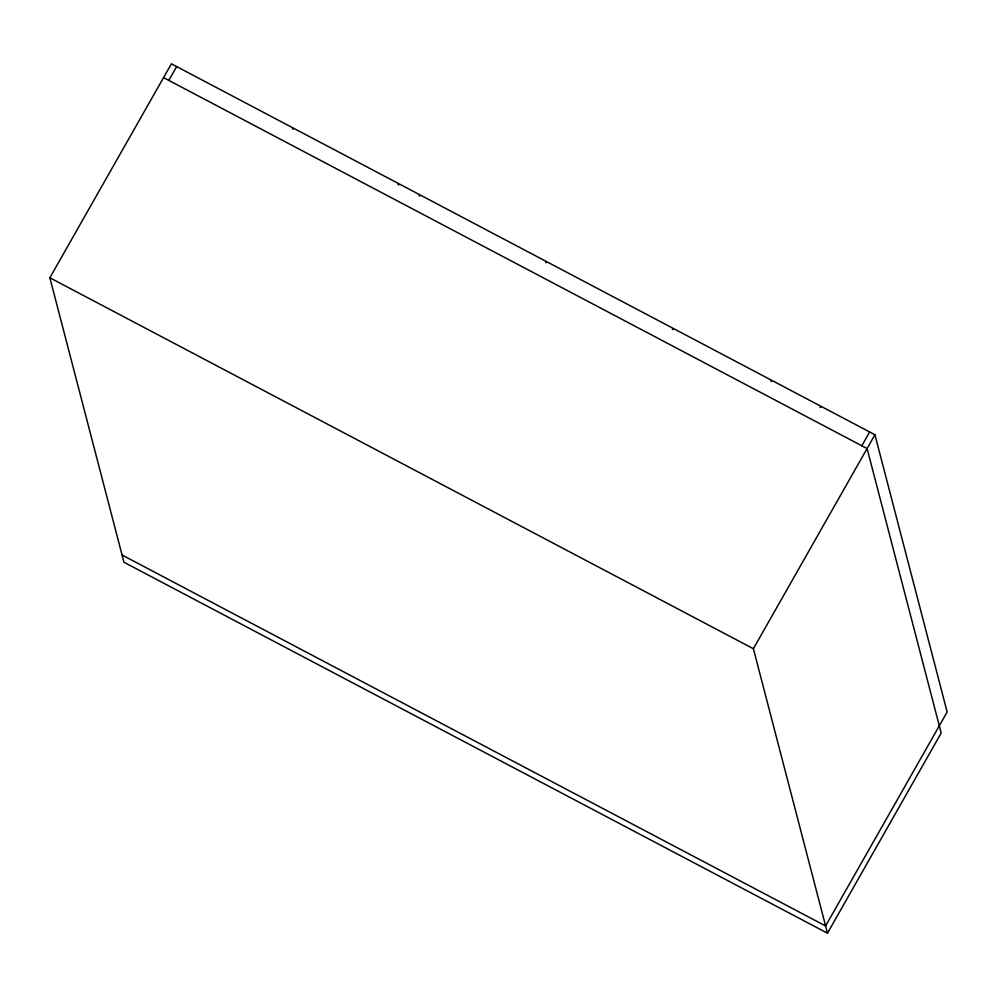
<?xml version="1.0" encoding="UTF-8"?>
<svg xmlns="http://www.w3.org/2000/svg" width="997" height="997" viewBox="0 0 997 997"><rect width="100%" height="100%" fill="white"/><g stroke="black" fill="none" stroke-linecap="round" stroke-linejoin="round"><path stroke-width="1.5" d="M163.558 77.616L867.091 448.563L941.193 733.032L827.485 933.192L123.952 562.246L49.85 277.777L171.397 63.808L874.93 434.754L947.15 711.995L825.603 925.951L122.07 555.005M168.829 80.396L176.681 66.6M861.819 445.784L869.658 431.975M827.485 933.192L753.383 648.723L874.93 434.754M292.433 128.875L293.143 129.249M397.965 184.52L398.663 184.894M419.064 195.649L419.774 196.023M545.708 262.423L546.406 262.784M672.339 329.184L673.05 329.558M770.843 381.116L771.541 381.49M820.082 407.088L820.793 407.461M49.85 277.777L753.383 648.723"/></g></svg>
